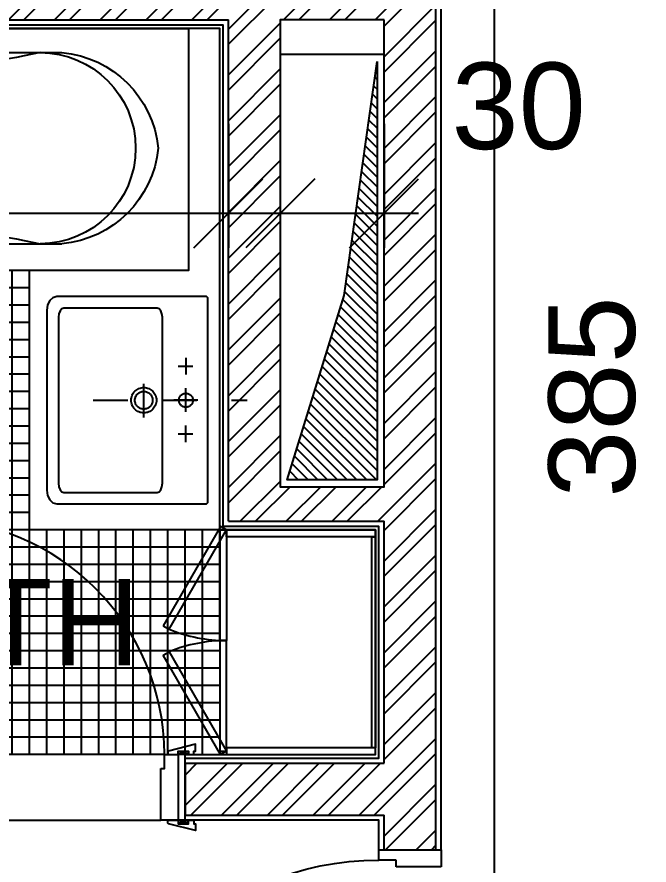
# Model space of a CAD drawing. Extents: x -1.7 to 46.3, y -159.8 to -77.2.
# Drawn here: x 31.697 to 33.525, y -109.64 to -107.187 of the extents above; entities that cross this region are included whole.
import ezdxf

# ---------------------------------------------------------------- set-up
doc = ezdxf.new("R2010")
doc.units = 0
doc.header["$MEASUREMENT"] = 0
doc.header["$PDMODE"] = 35
doc.header["$PDSIZE"] = 0.3
for name, pattern in [('CENTER', [2, 1.25, -0.25, 0.25, -0.25]), ('DASHDOTX2', [50.8, 25.4, -12.7, 0, -12.7]), ('HIDDEN2', [0.1875, 0.125, -0.0625])]:
    doc.linetypes.add(name, pattern=pattern)
doc.layers.get('0').update_dxf_attribs({"linetype": 'CONTINUOUS'})
doc.layers.get('DEFPOINTS').update_dxf_attribs({"linetype": 'CONTINUOUS'})
for name, color, linetype in [('A-AXIS-SANITARY', 10, 'DASHDOTX2'), ('A-closet', 252, 'CONTINUOUS'), ('a-dim', 3, 'CONTINUOUS'), ('A-DOORS', 1, 'CONTINUOUS'), ('A-FLOR-PFIX', 61, 'CONTINUOUS'), ('A-FURN-CLOS', 1, 'CONTINUOUS'), ('A-HATCH-WALL', 8, 'CONTINUOUS'), ('A-NOMENCLATURE', 3, 'CONTINUOUS'), ('A-PLASTER', 8, 'CONTINUOUS'), ('A-PORTE', 1, 'CONTINUOUS'), ('A-PROJ-TIL-BATH', 8, 'CONTINUOUS'), ('A-SANIT', 95, 'CONTINUOUS'), ('A-SECT-TILE', 12, 'CONTINUOUS'), ('a-shaft', 251, 'CONTINUOUS'), ('A-WALL', 4, 'CONTINUOUS'), ('S-2ND-3RD-4-5-6TH$0$A-SHAFT 2-3-4-5-6', 8, 'CONTINUOUS')]:
    doc.layers.add(name, color=color, linetype=linetype)
doc.styles.add('A100-STEXT', font='ARIAL.TTF', dxfattribs={"height": 0.25})
doc.dimstyles.new('A100-DIM', dxfattribs={"dimtxt": 0.25, "dimasz": 0.2, "dimexe": 0.1, "dimexo": 0.3, "dimgap": 0.1, "dimtad": 1, "dimlfac": 100, "dimrnd": 0.5, "dimdsep": 46, "dimtxsty": 'A100-STEXT', "dimblk1": 'OBLIQUE', "dimblk2": 'OBLIQUE', "dimsah": 1, "dimcen": -0.05, "dimdle": 0.1, "dimclrd": 15, "dimclre": 15, "dimclrt": 256, "dimadec": 0, "dimazin": 0, "dimtfac": 0.28, "dimtix": 1, "dimtmove": 2, "dimatfit": 3, "dimldrblk": 'OBLIQUE', "dimfxl": 0, "dimtolj": 1, "dimarcsym": 0})

# ---------------------------------------------------------------- blocks, each defined once
blk = doc.blocks.new('A$C2AB12453')
at = {"layer": 'A-PROJ-TIL-BATH'}
for p, q in [((0, -0.1448), (0, 0.05)), ((0.2, -0.1448), (0.2, 0.05)), ((0.25, -0.1448), (0.25, 0.05)), ((0.45, -0.1988), (0.45, 0.05)), ((0.45, -0.1988), (0.45, 0.05)), ((0.5, -0.8653), (0.5, 0.05)), ((0.55, -1.27), (0.55, 0.05)), ((0.6, -1.27), (0.6, 0.05)), ((0.65, -1.27), (0.65, 0.05)), ((0.7, -1.27), (0.7, 0.05)), ((0.75, -1.27), (0.75, 0.05)), ((0.8, -1.35), (0.8, 0.05)), ((0.85, -1.35), (0.85, 0.05)), ((0.9, -1.35), (0.9, 0.05)), ((0.95, -1.35), (0.95, 0.05)), ((1, -1.35), (1, 0.05)), ((1.05, -1.35), (1.05, 0.05)), ((1.1, -1.35), (1.1, 0.05)), ((1.15, -1.35), (1.15, 0.05)), ((1.2, -1.35), (1.2, 0.05)), ((0, 0), (-0.04, 0)), ((0.25, 0), (0.2, 0)), ((1.2, 0), (0.45, 0)), ((0, -0.05), (-0.04, -0.05)), ((0.25, -0.05), (0.2, -0.05)), ((1.2, -0.05), (0.45, -0.05)), ((0, -0.1), (-0.04, -0.1)), ((0.25, -0.1), (0.2, -0.1)), ((1.2, -0.1), (0.45, -0.1)), ((1.2, -0.15), (0.3769, -0.15)), ((0.4, -0.1592), (0.4, -0.15)), ((1.2, -0.2), (0.4511, -0.2)), ((1.2, -0.25), (0.4832, -0.25)), ((1.2, -0.3), (0.4977, -0.3)), ((1.2, -0.35), (0.4976, -0.35)), ((1.2, -0.4), (0.483, -0.4)), ((0.45, -0.786), (0.45, -0.4508)), ((0.45, -0.786), (0.45, -0.4508)), ((1.2, -0.45), (0.4507, -0.45)), ((0.4, -0.7577), (0.4, -0.4903)), ((0, -0.7462), (0, -0.5048)), ((0.05, -0.7462), (0.05, -0.5048)), ((0.1, -0.7462), (0.1, -0.5048)), ((0.15, -0.7462), (0.15, -0.5048)), ((0.2, -0.7462), (0.2, -0.5048)), ((0.25, -0.7462), (0.25, -0.5048)), ((0.3, -0.7462), (0.3, -0.5048)), ((0.35, -0.7469), (0.35, -0.5045)), ((1.2, -0.5), (0.375, -0.5)), ((1.2, -0.55), (-0.04, -0.55)), ((1.2, -0.6), (-0.04, -0.6)), ((1.2, -0.65), (-0.04, -0.65)), ((1.75, -0.7), (-0.04, -0.7)), ((1.25, -1.35), (1.25, -0.7)), ((1.3, -1.35), (1.3, -0.7)), ((1.35, -1.35), (1.35, -0.7)), ((1.4, -1.35), (1.4, -0.7)), ((1.45, -1.35), (1.45, -0.7)), ((1.5, -1.35), (1.5, -0.7)), ((1.55, -1.35), (1.55, -0.7)), ((1.6, -1.35), (1.6, -0.7)), ((1.65, -1.35), (1.65, -0.7)), ((1.7, -1.35), (1.7, -0.7)), ((-0.0391, -0.75), (-0.04, -0.75)), ((1.75, -0.75), (0.3709, -0.75)), ((1.75, -0.8), (0.4651, -0.8)), ((1.75, -0.85), (0.4941, -0.85)), ((1.75, -0.9), (0.5046, -0.9)), ((1.75, -0.95), (0.5042, -0.95)), ((1.75, -1), (0.4929, -1)), ((0.5, -1.27), (0.5, -0.9814)), ((1.75, -1.05), (0.4635, -1.05)), ((0.45, -1.27), (0.45, -1.0624)), ((0.45, -1.27), (0.45, -1.0624)), ((-0.0398, -1.1), (-0.04, -1.1)), ((1.75, -1.1), (0.3754, -1.1)), ((0.4, -1.27), (0.4, -1.0923)), ((0, -1.35), (0, -1.1062)), ((0.05, -1.35), (0.05, -1.1062)), ((0.1, -1.35), (0.1, -1.1062)), ((0.15, -1.35), (0.15, -1.1062)), ((0.2, -1.35), (0.2, -1.1062)), ((0.25, -1.35), (0.25, -1.1062)), ((0.3, -1.35), (0.3, -1.1062)), ((0.35, -1.27), (0.35, -1.1047)), ((1.75, -1.15), (-0.04, -1.15)), ((1.75, -1.2), (-0.04, -1.2)), ((1.75, -1.25), (-0.04, -1.25)), ((0.3, -1.3), (-0.04, -1.3)), ((1.75, -1.3), (0.8, -1.3)), ((0.35, -1.35), (0.35, -1.31)), ((0.4, -1.35), (0.4, -1.31)), ((0.45, -1.35), (0.45, -1.31)), ((0.45, -1.35), (0.45, -1.31)), ((0.5, -1.35), (0.5, -1.31)), ((0.55, -1.35), (0.55, -1.31)), ((0.6, -1.35), (0.6, -1.31)), ((0.65, -1.35), (0.65, -1.31)), ((0.7, -1.35), (0.7, -1.31)), ((0.75, -1.35), (0.75, -1.31))]:
    blk.add_line(p, q, dxfattribs=at)
blk = doc.blocks.new('P90E18D')
at = {"layer": 'A-PORTE'}
for p, q in [((0, 0), (0.05, 0)), ((0, -0.18), (0, 0)), ((0.05, 0), (0.05, -0.13)), ((0.9, 0), (0.85, 0)), ((0.85, 0), (0.85, -0.13)), ((0.9, -0.18), (0.9, 0)), ((0.05, -0.13), (0.03, -0.13)), ((0.03, -0.13), (0.03, -0.18)), ((0.85, -0.13), (0.87, -0.13)), ((0.87, -0.13), (0.87, -0.18)), ((0.03, -0.18), (0, -0.18)), ((0.06, -0.18), (0.02, -0.18)), ((0.03, -0.18), (0.03, -1.02)), ((0.06, -1.02), (0.06, -0.18)), ((0.87, -0.18), (0.9, -0.18))]:
    blk.add_line(p, q, dxfattribs=at)
blk.add_arc((0.03, -0.18), 0.84, 270, 360, dxfattribs=at)
blk = doc.blocks.new('_OBLIQUE')
at = {"color": 0, "linetype": 'ByBlock'}
blk.add_line((-0.5, -0.5), (0.5, 0.5), dxfattribs=at)
blk = doc.blocks.new('*D111')
at = {"layer": 'a-dim', "color": 15, "lineweight": -2}
for p, q in [((30.4684, -107.4957), (30.4684, -107.8548)), ((32.3084, -107.4957), (32.3084, -107.8548)), ((30.3684, -107.7548), (32.4084, -107.7548))]:
    blk.add_line(p, q, dxfattribs=at)
at = {"layer": 'DEFPOINTS', "color": 0}
for p in [(30.4684, -107.1957), (32.3084, -107.1957), (32.3084, -107.7548)]:
    blk.add_point(p, dxfattribs=at)
at = {"layer": 'a-dim', "color": 15, "lineweight": -2, "xscale": 0.2, "yscale": 0.2, "zscale": 0.2, "rotation": 180}
blk.add_blockref('_OBLIQUE', (30.4684, -107.7548), dxfattribs=at)
at = {"layer": 'a-dim', "color": 15, "lineweight": -2, "xscale": 0.2, "yscale": 0.2, "zscale": 0.2}
blk.add_blockref('_OBLIQUE', (32.3084, -107.7548), dxfattribs=at)
at = {"layer": 'a-dim', "insert": (31.3884, -107.5271), "char_height": 0.25, "attachment_point": 5, "style": 'A100-STEXT'}
blk.add_mtext('\\A1;184', dxfattribs=at)
blk = doc.blocks.new('*D112')
at = {"layer": 'a-dim', "color": 15, "lineweight": -2}
for p, q in [((32.4584, -107.4957), (32.4584, -107.8548)), ((32.7584, -107.4957), (32.7584, -107.8548)), ((32.3584, -107.7548), (32.8584, -107.7548))]:
    blk.add_line(p, q, dxfattribs=at)
at = {"layer": 'DEFPOINTS', "color": 0}
for p in [(32.4584, -107.1957), (32.7584, -107.1957), (32.7584, -107.7548)]:
    blk.add_point(p, dxfattribs=at)
at = {"layer": 'a-dim', "color": 15, "lineweight": -2, "xscale": 0.2, "yscale": 0.2, "zscale": 0.2, "rotation": 180}
blk.add_blockref('_OBLIQUE', (32.4584, -107.7548), dxfattribs=at)
at = {"layer": 'a-dim', "color": 15, "lineweight": -2, "xscale": 0.2, "yscale": 0.2, "zscale": 0.2}
blk.add_blockref('_OBLIQUE', (32.7584, -107.7548), dxfattribs=at)
at = {"layer": 'a-dim', "insert": (33.1477, -107.4458), "char_height": 0.25, "attachment_point": 5, "style": 'A100-STEXT'}
blk.add_mtext('\\A1;30', dxfattribs=at)
blk = doc.blocks.new('*D118')
at = {"layer": 'a-dim', "color": 15, "lineweight": -2}
for p, q in [((33.0779, -110.9457), (33.0779, -106.8957)), ((32.7334, -106.9957), (33.1779, -106.9957)), ((33.2084, -110.8457), (33.1779, -110.8457))]:
    blk.add_line(p, q, dxfattribs=at)
at = {"layer": 'DEFPOINTS', "color": 0}
for p in [(32.4334, -106.9957), (33.0779, -106.9957), (32.9084, -110.8457)]:
    blk.add_point(p, dxfattribs=at)
at = {"layer": 'a-dim', "color": 15, "lineweight": -2, "xscale": 0.2, "yscale": 0.2, "zscale": 0.2}
for p, rotation in [((33.0779, -106.9957), 90), ((33.0779, -110.8457), 270)]:
    blk.add_blockref('_OBLIQUE', p, dxfattribs=dict(at, rotation=rotation))
at = {"layer": 'a-dim', "insert": (33.3606, -108.2864), "char_height": 0.25, "attachment_point": 5, "rotation": 90, "style": 'A100-STEXT'}
blk.add_mtext('\\A1;385', dxfattribs=at)
blk = doc.blocks.new('bathtub')
at = {"layer": 'A-SANIT'}
for p, q in [((-0.7, 0), (-0.7, 1.7)), ((0, 0), (0, 1.7)), ((-0.5761, 1.3825), (-0.5761, 0.9759)), ((-0.1322, 1.3819), (-0.1322, 0.9753)), ((-0.6305, 1.3586), (-0.6305, 0.3667)), ((-0.0778, 1.3586), (-0.0778, 0.3667)), ((-0.6305, 0.9759), (-0.5761, 0.9759)), ((-0.0778, 0.9753), (-0.1322, 0.9753)), ((-0.6305, 0.937), (-0.5916, 0.937)), ((-0.0778, 0.9364), (-0.1167, 0.9364)), ((-0.5761, 0.9214), (-0.5761, 0.8903)), ((-0.1322, 0.9208), (-0.1322, 0.8897)), ((-0.6305, 0.8747), (-0.5916, 0.8747)), ((-0.0778, 0.8742), (-0.1167, 0.8742)), ((-0.6305, 0.8359), (-0.5851, 0.8359)), ((-0.0778, 0.8353), (-0.1232, 0.8353))]:
    blk.add_line(p, q, dxfattribs=at)
blk.add_lwpolyline([(0, 1.7), (-0.7, 1.7), (-0.7, 0), (0, 0)], close=True, dxfattribs=at)
for centre, radius, start, end in [((-0.3498, 1.3363), 0.2816, 90.8902, 175.4646), ((-0.3573, 1.3377), 0.2803, 4.283, 89.3622), ((-0.3661, 1.3819), 0.21, 86.743, 180), ((-0.3422, 1.3819), 0.21, 0, 93.257), ((-0.5916, 0.9214), 0.0156, 0, 90), ((-0.1167, 0.9208), 0.0156, 90, 180), ((-0.5916, 0.8903), 0.0156, 270, 0), ((-0.1167, 0.8897), 0.0156, 180, 270), ((-0.5851, 0.8203), 0.0156, 23.3684, 90), ((-0.1232, 0.8197), 0.0156, 90, 156.6316), ((-0.6191, 0.8056), 0.0526, 349.51, 23.3684), ((-0.0892, 0.805), 0.0526, 156.6316, 190.49), ((-5.5617, 1.4689), 5.0395, 348.0986, 352.3207), ((4.8534, 1.4689), 5.0395, 187.6793, 191.9014), ((-0.3542, 0.4296), 0.2764, 180, 0), ((-0.3245, 0.3937), 0.3073, 185.0523, 264.4541), ((-0.3838, 0.3937), 0.3073, 275.5459, 354.9477)]:
    blk.add_arc(centre, radius, start, end, dxfattribs=at)
blk = doc.blocks.new('A$C45807027')
at = {"layer": 'A-DOORS'}
for p, q in [((0, 0.009), (-0.009, -0.019)), ((-0.009, 0.009), (0, -0.019)), ((0.19, 0.009), (0.199, -0.019)), ((0.199, 0.009), (0.19, -0.019)), ((0.68, 0.0005), (0.68, 0.0195)), ((0.6805, 0.02), (0.8, 0.02)), ((0.8, -0.003), (0.8, 0.023)), ((0.8, 0.023), (0.805, 0.023)), ((0.815, 0.023), (0.82, 0.023)), ((0.82, -0.003), (0.82, 0.023)), ((0.82, 0.02), (0.8345, 0.02)), ((0.835, 0.0005), (0.835, 0.0195)), ((0.6805, 0), (0.8, 0)), ((0.8, -0.003), (0.8025, -0.003)), ((0.8025, -0.05), (0.8025, -0.003)), ((0.8175, -0.05), (0.8175, -0.003)), ((0.8175, -0.003), (0.82, -0.003)), ((0.82, 0), (0.8345, 0)), ((0.19, -0.11), (0.19, -0.06)), ((0.19, -0.06), (0.31, -0.06)), ((0.75, -0.06), (0.31, -0.06)), ((0.673, -0.06), (0.55, -0.06)), ((0.87, -0.06), (0.75, -0.06)), ((0.79, -0.06), (0.79, -0.052)), ((0.79, -0.06), (0.83, -0.06)), ((0.792, -0.05), (0.828, -0.05)), ((0.83, -0.06), (0.83, -0.052)), ((0.87, -0.11), (0.87, -0.06)), ((0.31, -0.11), (0.19, -0.11)), ((0.31, -0.11), (0.75, -0.11)), ((0.673, -0.11), (0.55, -0.11)), ((0.75, -0.11), (0.87, -0.11)), ((0.79, -0.11), (0.79, -0.118)), ((0.79, -0.11), (0.83, -0.11)), ((0.792, -0.12), (0.828, -0.12)), ((0.8025, -0.12), (0.8025, -0.167)), ((0.8175, -0.12), (0.8175, -0.167)), ((0.83, -0.11), (0.83, -0.118)), ((0.68, -0.1705), (0.68, -0.1895)), ((0.6805, -0.17), (0.8, -0.17)), ((0.8, -0.167), (0.8, -0.193)), ((0.8, -0.167), (0.8025, -0.167)), ((0.8175, -0.167), (0.82, -0.167)), ((0.82, -0.167), (0.82, -0.193)), ((0.82, -0.17), (0.8345, -0.17)), ((0.835, -0.1705), (0.835, -0.1895)), ((0.6805, -0.19), (0.8, -0.19)), ((0.8, -0.193), (0.805, -0.193)), ((0.815, -0.193), (0.82, -0.193)), ((0.82, -0.19), (0.8345, -0.19)), ((0, -0.809), (-0.009, -0.781)), ((-0.009, -0.809), (0, -0.781)), ((0.19, -0.809), (0.199, -0.781)), ((0.199, -0.809), (0.19, -0.781))]:
    blk.add_line(p, q, dxfattribs=at)
at = {"layer": 'A-DOORS', "color": 8}
for p, q in [((0, -0.07), (0, -0.73)), ((0.19, -0.74), (0.19, -0.06))]:
    blk.add_line(p, q, dxfattribs=at)
at = {"layer": 'A-DOORS'}
for points in [[(0, 0.01), (0, 0.025), (-0.01, 0.025), (-0.01, 0.03), (-0.03, 0.03), (-0.0104, -0.0482, 0.381769), (-0.0084, -0.05), (0, -0.05), (0, -0.02), (-0.01, -0.02), (-0.01, 0.01), (0, 0.01)], [(0.19, 0.01), (0.19, 0.025), (0.2, 0.025), (0.2, 0.03), (0.22, 0.03), (0.2004, -0.0482, -0.381769), (0.1984, -0.05), (0.19, -0.05), (0.19, -0.02), (0.2, -0.02), (0.2, 0.01), (0.19, 0.01)], [(0, -0.81), (0, -0.825), (-0.01, -0.825), (-0.01, -0.83), (-0.03, -0.83), (-0.0104, -0.7518, -0.381769), (-0.0084, -0.75), (0, -0.75), (0, -0.78), (-0.01, -0.78), (-0.01, -0.81), (0, -0.81)], [(0.19, -0.81), (0.19, -0.825), (0.2, -0.825), (0.2, -0.83), (0.22, -0.83), (0.2004, -0.7518, 0.381769), (0.1984, -0.75), (0.19, -0.75), (0.19, -0.78), (0.2, -0.78), (0.2, -0.81), (0.19, -0.81)]]:
    blk.add_lwpolyline(points, format="xyb", dxfattribs=at)
for points in [[(0, 0.009), (0, -0.019), (-0.009, -0.019), (-0.009, 0.009)], [(0.19, 0.009), (0.19, -0.019), (0.199, -0.019), (0.199, 0.009)], [(0, -0.809), (0, -0.781), (-0.009, -0.781), (-0.009, -0.809)], [(0.19, -0.809), (0.19, -0.781), (0.199, -0.781), (0.199, -0.809)]]:
    blk.add_lwpolyline(points, close=True, dxfattribs=at)
for points in [[(0, 0), (0.19, 0), (0.19, -0.02), (0, -0.02), (0, 0)], [(0.19, -0.02), (0, -0.02), (0, -0.07), (0.15, -0.07)], [(0.15, -0.07), (0.15, -0.06), (0.19, -0.06), (0.19, -0.02)], [(0.19, -0.78), (0, -0.78), (0, -0.73), (0.15, -0.73)], [(0.15, -0.73), (0.15, -0.74), (0.19, -0.74), (0.19, -0.78)], [(0, -0.8), (0.19, -0.8), (0.19, -0.78), (0, -0.78), (0, -0.8)]]:
    blk.add_lwpolyline(points, dxfattribs=at)
blk.add_arc((0.1897, -0.0597), 0.6803, 270.0254, 359.9746, dxfattribs=at)
at = {"layer": 'A-DOORS', "extrusion": (0, 0, -1)}
for centre, major_axis, start_param, end_param in [((0.6805, 0.0195), (-0.000354, 0.000354), 5.497787, 7.068583), ((0.6805, 0.0005), (0.000354, 0.000354), 2.356194, 3.926991), ((0.81, 0.0306), (-0.00642, 0.00642), 3.344077, 4.509904), ((0.8345, 0.0195), (0.000354, 0.000354), -0.785398, 0.785398), ((0.8345, 0.0005), (-0.000354, 0.000354), 2.356194, 3.926991), ((0.81, -0.021), (-0.0138, 0.0138), 0.390607, 1.180189), ((0.792, -0.052), (-0.00141, 0.00141), 5.497787, 7.068583), ((0.828, -0.052), (0.00141, 0.00141), -0.785398, 0.785398), ((0.792, -0.118), (-0.00141, 0.00141), 3.926991, 5.497787), ((0.828, -0.118), (-0.00141, 0.00141), 2.356194, 3.926991), ((0.6805, -0.1705), (-0.000354, 0.000354), 5.497787, 7.068583), ((0.81, -0.149), (-0.0138, 0.0138), 3.5322, 4.321782), ((0.8345, -0.1705), (0.000354, 0.000354), -0.785398, 0.785398), ((0.6805, -0.1895), (0.000354, 0.000354), 2.356194, 3.926991), ((0.81, -0.2006), (-0.00642, 0.00642), 0.202485, 1.368312), ((0.8345, -0.1895), (0.000354, 0.000354), 0.785398, 2.356194)]:
    blk.add_ellipse(centre, major_axis=major_axis, ratio=1, start_param=start_param, end_param=end_param, dxfattribs=at)
blk = doc.blocks.new('A$C110900A5')
at = {"layer": 'A-AXIS-SANITARY', "linetype": 'CENTER', "ltscale": 0.1}
blk.add_line((294.5, -331.2), (294.5, 114.1), dxfattribs=at)
blk.add_lwpolyline([(244.7, -184.8), (342.1, -184.8)], dxfattribs=at)
at = {"layer": 'A-FLOR-PFIX'}
for points in [[(594.2, -3.5), (594.2, -4.8), (594.2, -8.4), (594.2, -22.1), (594.2, -43.4), (594.2, -71.1), (594.2, -103.8), (594.2, -140.3), (594.2, -219.7), (594.2, -299), (594.2, -335.6), (594.2, -368.3), (594.2, -395.9), (594.2, -417.3), (594.2, -431), (594.2, -434.6), (594.2, -435.8), (591.1, -447.3), (582.6, -456.6), (570, -462.9), (554.5, -465.2), (553, -465.2), (548.6, -465.2), (541.6, -465.2), (532.1, -465.2), (506.5, -465.2), (473.2, -465.2), (433.9, -465.2), (390, -465.2), (294.5, -465.2), (199, -465.2), (155.1, -465.2), (115.8, -465.2), (82.5, -465.2), (56.9, -465.2), (47.4, -465.2), (40.4, -465.2), (36, -465.2), (34.5, -465.2), (19.1, -462.9), (6.4, -456.6), (-2.1, -447.3), (-5.2, -435.8), (-5.2, -434.6), (-5.2, -431), (-5.2, -417.3), (-5.2, -395.9), (-5.2, -368.3), (-5.2, -335.6), (-5.2, -299), (-5.2, -219.7), (-5.2, -140.3), (-5.2, -103.8), (-5.2, -71.1), (-5.2, -43.4), (-5.2, -22.1), (-5.2, -8.4), (-5.2, -4.8), (-5.2, -3.5), (-1.7, 0), (0, 0), (5, 0), (12.9, 0), (23.8, 0), (37.2, 0), (53, 0), (90.9, 0), (135.7, 0), (185.7, 0), (294.5, 0), (403.3, 0), (453.3, 0), (498.2, 0), (536, 0), (551.8, 0), (565.3, 0), (576.1, 0), (584.1, 0), (589, 0), (590.7, 0), (594.2, -3.5)], [(196.6, -43.2), (196.6, -85)], [(314.7, -63), (314.6, -61), (314.3, -59), (313.8, -57), (313.1, -55.2), (312.3, -53.4), (311.3, -51.7), (310.1, -50.2), (308.8, -48.7), (307.4, -47.4), (305.8, -46.3), (304.1, -45.2), (302.4, -44.4), (300.5, -43.7), (298.6, -43.2), (296.6, -42.9), (294.5, -42.8), (292.4, -42.9), (290.4, -43.2), (288.5, -43.7), (286.6, -44.4), (284.9, -45.2), (283.2, -46.3), (281.6, -47.4), (280.2, -48.7), (278.9, -50.2), (277.7, -51.7), (276.7, -53.4), (275.9, -55.2), (275.2, -57), (274.7, -59), (274.4, -61), (274.3, -63), (274.4, -65.1), (274.7, -67.1), (275.2, -69), (275.9, -70.9), (276.7, -72.7), (277.7, -74.3), (278.9, -75.9), (280.2, -77.3), (281.6, -78.6), (283.2, -79.8), (284.9, -80.8), (286.6, -81.7), (288.5, -82.4), (290.4, -82.9), (292.4, -83.2), (294.5, -83.3), (296.6, -83.2), (298.6, -82.9), (300.5, -82.4), (302.4, -81.7), (304.1, -80.8), (305.8, -79.8), (307.4, -78.6), (308.8, -77.3), (310.1, -75.9), (311.3, -74.3), (312.3, -72.7), (313.1, -70.9), (313.8, -69), (314.3, -67.1), (314.6, -65.1), (314.7, -63), (314.7, -63)], [(294.5, -28.9), (294.5, -97.7)], [(392.5, -43.2), (392.5, -85)], [(172.9, -63), (221.3, -63)], [(260.6, -63), (329.4, -63)], [(417.2, -63), (368.8, -63)], [(561.1, -415.8), (559, -421.8), (553.3, -426.7), (544.9, -430), (534.5, -431.2), (533.1, -431.2), (529.1, -431.2), (522.6, -431.2), (513.9, -431.2), (503, -431.2), (490.2, -431.2), (459.5, -431.2), (423.2, -431.2), (382.6, -431.2), (294.5, -431.2), (206.4, -431.2), (165.9, -431.2), (129.5, -431.2), (98.8, -431.2), (86, -431.2), (75.2, -431.2), (66.4, -431.2), (59.9, -431.2), (55.9, -431.2), (54.5, -431.2), (44.2, -430), (35.7, -426.7), (30, -421.8), (27.9, -415.8), (27.9, -412.8), (27.9, -404.2), (27.9, -390.9), (27.9, -373.7), (27.9, -353.3), (27.9, -330.6), (27.9, -281.1), (27.9, -231.7), (27.9, -209), (27.9, -188.6), (27.9, -171.3), (27.9, -158.1), (27.9, -149.5), (27.9, -146.5), (30, -140.5), (35.7, -135.6), (44.2, -132.3), (54.5, -131.1), (55.9, -131.1), (59.9, -131.1), (66.4, -131.1), (75.2, -131.1), (86, -131.1), (98.8, -131.1), (129.5, -131.1), (165.9, -131.1), (206.4, -131.1), (294.5, -131.1), (382.6, -131.1), (423.2, -131.1), (459.5, -131.1), (490.2, -131.1), (503, -131.1), (513.9, -131.1), (522.6, -131.1), (529.1, -131.1), (533.1, -131.1), (534.5, -131.1), (544.9, -132.3), (553.3, -135.6), (559, -140.5), (561.1, -146.5), (561.1, -149.5), (561.1, -158.1), (561.1, -171.3), (561.1, -188.6), (561.1, -209), (561.1, -231.7), (561.1, -281.1), (561.1, -330.6), (561.1, -353.3), (561.1, -373.7), (561.1, -390.9), (561.1, -404.2), (561.1, -412.8), (561.1, -415.8), (561.1, -415.8)], [(331.2, -184.8), (331, -181), (330.4, -177.4), (329.5, -173.9), (328.3, -170.5), (326.8, -167.3), (324.9, -164.3), (322.8, -161.5), (320.4, -158.9), (317.8, -156.5), (315, -154.4), (312, -152.5), (308.8, -151), (305.4, -149.8), (301.9, -148.9), (298.3, -148.3), (294.5, -148.1), (290.8, -148.3), (287.1, -148.9), (283.6, -149.8), (280.2, -151), (277, -152.5), (274, -154.4), (271.2, -156.5), (268.6, -158.9), (266.2, -161.5), (264.1, -164.3), (262.3, -167.3), (260.7, -170.5), (259.5, -173.9), (258.6, -177.4), (258, -181), (257.8, -184.8), (258, -188.5), (258.6, -192.2), (259.5, -195.7), (260.7, -199.1), (262.3, -202.3), (264.1, -205.3), (266.2, -208.1), (268.6, -210.7), (271.2, -213.1), (274, -215.2), (277, -217), (280.2, -218.6), (283.6, -219.8), (287.1, -220.7), (290.8, -221.3), (294.5, -221.5), (298.3, -221.3), (301.9, -220.7), (305.4, -219.8), (308.8, -218.6), (312, -217), (315, -215.2), (317.8, -213.1), (320.4, -210.7), (322.8, -208.1), (324.9, -205.3), (326.8, -202.3), (328.3, -199.1), (329.5, -195.7), (330.4, -192.2), (331, -188.5), (331.2, -184.8), (331.2, -184.8)], [(320.1, -184.8), (320, -182.2), (319.6, -179.6), (318.9, -177.2), (318.1, -174.8), (317, -172.6), (315.7, -170.5), (314.2, -168.5), (312.6, -166.7), (310.8, -165.1), (308.8, -163.6), (306.7, -162.3), (304.5, -161.2), (302.1, -160.4), (299.7, -159.7), (297.1, -159.3), (294.5, -159.2), (291.9, -159.3), (289.4, -159.7), (286.9, -160.4), (284.5, -161.2), (282.3, -162.3), (280.2, -163.6), (278.2, -165.1), (276.4, -166.7), (274.8, -168.5), (273.3, -170.5), (272, -172.6), (270.9, -174.8), (270.1, -177.2), (269.4, -179.6), (269, -182.2), (268.9, -184.8), (269, -187.4), (269.4, -190), (270.1, -192.4), (270.9, -194.8), (272, -197), (273.3, -199.1), (274.8, -201.1), (276.4, -202.9), (278.2, -204.5), (280.2, -206), (282.3, -207.3), (284.5, -208.4), (286.9, -209.2), (289.4, -209.9), (291.9, -210.2), (294.5, -210.4), (297.1, -210.2), (299.7, -209.9), (302.1, -209.2), (304.5, -208.4), (306.7, -207.3), (308.8, -206), (310.8, -204.5), (312.6, -202.9), (314.2, -201.1), (315.7, -199.1), (317, -197), (318.1, -194.8), (318.9, -192.4), (319.6, -190), (320, -187.4), (320.1, -184.8), (320.1, -184.8)]]:
    blk.add_lwpolyline(points, dxfattribs=at)

msp = doc.modelspace()

# ---------------------------------------------------------------- hatches: boundary and pattern name
at = {"layer": 'A-HATCH-WALL'}
h = msp.add_hatch(dxfattribs=at)
h.set_pattern_fill('ANSI32', color=256, scale=0.25, style=0)
h.set_pattern_definition([(45, (-4e-09, -138.73489), (-0.06629126, 0.06629126), []), (45, (0.04419, -138.73489), (-0.06629126, 0.06629126), [])])
h.paths.add_polyline_path([(32.90837, -106.99489), (31.95837, -106.99489), (31.95837, -104.7158), (32.18231, -104.43733), (32.06542, -104.34332), (31.80837, -104.66297), (31.80837, -104.99489), (30.26837, -104.99489), (30.26837, -104.89489), (30.11837, -104.89489), (30.11837, -104.99489), (29.91837, -104.99489), (29.91837, -105.14489), (30.11837, -105.14489), (30.11837, -105.24489), (30.26837, -105.24489), (30.26837, -105.14489), (31.80837, -105.14489), (31.80837, -106.99489), (30.26837, -106.99489), (30.26837, -106.04489), (30.11837, -106.04489), (30.11837, -106.99489), (30.21837, -106.99489), (30.21837, -107.39489), (30.31837, -107.39489), (30.31837, -109.49489), (31.38337, -109.49489), (31.38337, -109.34489), (30.46837, -109.34489), (30.46837, -107.19489), (32.30837, -107.19489), (32.30837, -108.64489), (32.75837, -108.64489), (32.75837, -109.34489), (32.18337, -109.34489), (32.18337, -109.49489), (32.75837, -109.49489), (32.75837, -109.59489), (32.90837, -109.59489)])
h.paths.add_polyline_path([(32.75837, -107.19489), (32.75837, -108.54489), (32.45837, -108.54489), (32.45837, -107.19489)], flags=16)
at = {"layer": 'a-shaft'}
h = msp.add_hatch(dxfattribs=at)
h.set_pattern_fill('_USER,_O', color=256, scale=0.02, angle=315, pattern_type=0)
h.set_pattern_definition([(315, (-338376.546732, -23882.107392), (0.0141421356237, 0.0141421356237), [])])
h.paths.add_polyline_path([(32.47837, -108.52568), (32.73837, -108.52568), (32.73837, -107.31568), (32.64288, -107.99272)])

# ---------------------------------------------------------------- linework, layer by layer
at = {"layer": 'A-closet'}
msp.add_line((32.28337, -108.67068), (32.28337, -109.32068), dxfattribs=at)
at = {"layer": 'A-FLOR-PFIX'}
msp.add_line((31.73337, -108.67068), (31.73337, -107.92068), dxfattribs=at)
at = {"layer": 'A-FURN-CLOS', "color": 8, "linetype": 'HIDDEN2', "ltscale": 200}
for points in [[(32.13734, -108.95825), (32.30337, -108.67067), (32.28605, -108.66067), (32.12002, -108.94825)], [(32.13734, -109.0231), (32.30337, -109.31068), (32.28605, -109.32068), (32.12002, -109.0331)]]:
    msp.add_lwpolyline(points, close=True, dxfattribs=at)
at = {"layer": 'A-FURN-CLOS', "ltscale": 500}
for points in [[(32.30337, -108.67067), (32.30337, -108.99068), (32.28337, -108.99068), (32.28337, -108.67067)], [(32.30337, -108.67068), (32.73337, -108.67068), (32.73337, -108.69068), (32.30337, -108.69068)], [(32.30337, -109.31068), (32.30337, -108.99068), (32.28337, -108.99068), (32.28337, -109.31068)], [(32.30337, -109.32068), (32.73337, -109.32068), (32.73337, -109.30068), (32.30337, -109.30068)]]:
    msp.add_lwpolyline(points, close=True, dxfattribs=at)
msp.add_lwpolyline([(32.72337, -108.69068), (32.72337, -108.69068), (32.73337, -108.69068), (32.73337, -109.30068), (32.72337, -109.30068), (32.72337, -108.69068)], dxfattribs=at)
at = {"layer": 'A-FURN-CLOS', "color": 8, "linetype": 'HIDDEN2', "ltscale": 200}
for centre, start, end in [((32.30337, -108.54943), 247.89702, 270), ((32.30337, -109.43193), 90, 112.10298)]:
    msp.add_arc(centre, 0.44125, start, end, dxfattribs=at)
at = {"layer": 'A-PLASTER'}
for points in [[(32.92337, -109.59568), (32.92337, -106.98068), (31.97337, -106.98068), (31.97337, -104.72187), (32.69535, -103.8241)], [(32.74337, -109.59568), (32.74337, -109.51068), (32.18337, -109.51068)]]:
    msp.add_lwpolyline(points, dxfattribs=at)
at = {"layer": 'A-SECT-TILE'}
for points in [[(32.18337, -109.33068), (32.74337, -109.33068), (32.74337, -108.66068), (32.29337, -108.66068), (32.29337, -107.21068), (30.48337, -107.21068), (30.48337, -109.33068), (31.38337, -109.33068)], [(32.18337, -109.32068), (32.73337, -109.32068), (32.73337, -108.67068), (32.28337, -108.67068), (32.28337, -107.22068), (30.49337, -107.22068), (30.49337, -109.32068), (31.38337, -109.32068)]]:
    msp.add_lwpolyline(points, dxfattribs=at)
at = {"layer": 'a-shaft'}
msp.add_lwpolyline([(32.73837, -107.31568), (32.73837, -108.52568), (32.47837, -108.52568), (32.64288, -107.99272), (32.73837, -107.31568)], dxfattribs=at)
at = {"layer": 'A-WALL'}
for p, q in [((32.90837, -109.59568), (32.90837, -106.99568)), ((30.46837, -107.19568), (32.30837, -107.19568)), ((32.30837, -108.64568), (32.30837, -107.19568)), ((32.30837, -108.64568), (32.75837, -108.64568)), ((32.75837, -109.34568), (32.75837, -108.64568)), ((32.18337, -109.34568), (32.18337, -109.49568)), ((32.18337, -109.34568), (32.75837, -109.34568)), ((32.18337, -109.49568), (32.75837, -109.49568)), ((32.75837, -109.59568), (32.75837, -109.49568)), ((32.75837, -109.59568), (32.90837, -109.59568))]:
    msp.add_line(p, q, dxfattribs=at)
msp.add_lwpolyline([(32.75837, -107.19568), (32.45837, -107.19568), (32.45837, -108.54568), (32.75837, -108.54568)], close=True, dxfattribs=at)
at = {"layer": 'S-2ND-3RD-4-5-6TH$0$A-SHAFT 2-3-4-5-6'}
msp.add_lwpolyline([(32.45837, -108.54568), (32.75837, -108.54568), (32.75837, -107.29568), (32.45837, -107.29568)], close=True, dxfattribs=at)

# ---------------------------------------------------------------- block references
at = {"layer": 'A-DOORS', "rotation": 90.00000000003014}
msp.add_blockref('A$C45807027', (31.38337, -109.51068), dxfattribs=at)
at = {"layer": 'A-DOORS', "xscale": -1, "rotation": 269.9999999998901}
msp.add_blockref('P90E18D', (32.92337, -110.49568), dxfattribs=at)
at = {"layer": 'A-FLOR-PFIX', "xscale": -1, "rotation": 90}
msp.add_blockref('bathtub', (32.19337, -107.92068), dxfattribs=at)
at = {"layer": 'A-PROJ-TIL-BATH'}
msp.add_blockref('A$C2AB12453', (30.53337, -107.97068), dxfattribs=at)
at = {"layer": 'A-SANIT', "ltscale": 0.5, "xscale": -0.0009999999999976694, "yscale": 0.0009999999999976694, "zscale": 0.001, "rotation": 270.0000000016285}
msp.add_blockref('A$C110900A5', (32.24856, -108.59018), dxfattribs=at)

# ---------------------------------------------------------------- texts
at = {"layer": 'A-NOMENCLATURE', "style": 'A100-STEXT'}
msp.add_text('BATH', height=0.25, dxfattribs=at).set_placement((31.12072, -109.06241))

# ---------------------------------------------------------------- dimensions: what is measured, and where the dimension line sits
at = {"layer": 'a-dim'}
dim = msp.add_linear_dim(base=(33.07792, -106.99568), p1=(32.90837, -110.84568), p2=(32.43337, -106.99568), angle=90, dimstyle='A100-DIM', dxfattribs=at)
dim.commit()
dim.dimension.update_dxf_attribs({"geometry": '*D118', "text_midpoint": (33.36063, -108.28643), "dimtype": 160})
dim = msp.add_linear_dim(base=(32.30837, -107.75475), p1=(30.46837, -107.19568), p2=(32.30837, -107.19568), dimstyle='A100-DIM', dxfattribs=at)
dim.commit()
dim.dimension.update_dxf_attribs({"geometry": '*D111', "text_midpoint": (31.38837, -107.52711)})
dim = msp.add_linear_dim(base=(32.75837, -107.75475), p1=(32.45837, -107.19568), p2=(32.75837, -107.19568), dimstyle='A100-DIM', dxfattribs=at)
dim.commit()
dim.dimension.update_dxf_attribs({"geometry": '*D112', "text_midpoint": (33.14773, -107.44579), "dimtype": 160})

doc.saveas('drawing.dxf')
